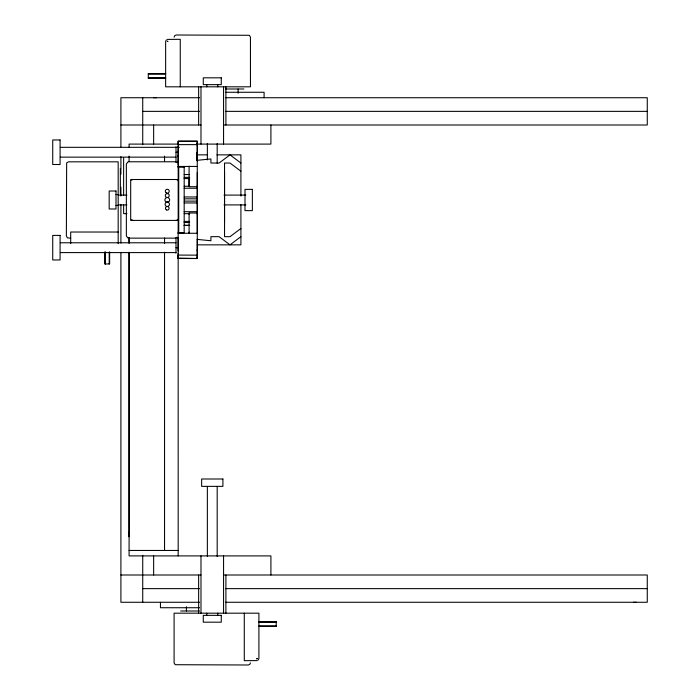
<?xml version="1.0" encoding="UTF-8"?>
<svg xmlns="http://www.w3.org/2000/svg" width="700" height="700" viewBox="0 0 700 700"><rect width="100%" height="100%" fill="white"/><g stroke="black" fill="none" stroke-linecap="round" stroke-linejoin="round"><path stroke-width="1.05" d="M129.089 252.77L129.089 536.821L129.071 531.991M129.089 241.763L129.089 237.851M197.269 255.159L178.176 255.08L178.176 258.527L178.185 253.312M178.176 250.994L178.176 237.816L178.185 238.534M178.185 233.441L178.185 232.12M178.176 164.981L178.176 163.249M178.176 156.459L178.176 155.54M178.185 147.166L178.176 146.09M197.26 185.491L197.269 186.699L189.088 186.699L189.088 166.206M197.269 250.994L197.269 249.594M197.269 160.668L197.278 152.127L197.269 160.834M197.269 239.05L197.26 258.527L178.176 258.493M197.269 233.625L197.269 172.585M224.543 221.673L224.543 172.585M197.26 214.218L197.269 213.01L189.088 213.01L189.088 233.502M197.26 258.527L197.26 257.652M174.09 37.161L174.729 35.63L176.278 35L249.366 35.289L250.451 37.161L250.451 86.817L165.638 86.817L165.638 41.492L166.268 39.961M250.451 662.839L249.812 664.37L248.273 665L175.184 664.711L174.09 662.839L174.09 613.183L258.912 613.183L258.912 658.508L258.274 660.039M240.914 228.489L230.002 236.67L224.543 236.67L224.543 163.039L230.002 163.039L240.914 171.22M240.914 236.67L230.002 244.851L219.091 236.67L210.91 236.67L210.91 240.765L197.278 239.4M132.86 179.506L132.326 179.576L132.86 179.506A2.161 2.161 0 0 0 131.329 180.136M127.969 161.849L126.359 163.957L126.359 235.961L127.969 238.07M167.239 39.401L180.25 39.331L180.25 86.817M257.303 660.599L244.291 660.669L244.291 613.183M197.278 160.309L210.91 158.944L210.91 163.039L219.091 163.039L230.002 154.857L240.914 163.039M153.641 97.729L156.555 97.703M633.447 602.298L636.361 602.271M165.638 73.535L148.321 73.535L148.321 78.286L165.638 78.286M148.321 73.736L165.638 73.736M148.321 73.946L165.638 73.946M148.321 77.866L165.638 77.866M148.321 78.085L165.638 78.085M225.505 88.996L243.906 88.996M225.697 92.269L264.092 92.269L264.092 97.729M199.649 97.729L120.907 97.729L120.907 146.86M225.724 97.729L647.273 97.729L647.273 125.003L223.562 125.003M142.73 111.361L199.518 111.361M225.724 111.361L647.273 111.361M120.907 125.003L200.987 125.003M178.649 144.095L129.089 144.095L129.089 147.367M196.7 144.095L270.909 144.095L270.909 125.003M60.366 147.324L179.27 147.324M175.998 152.232L178.185 152.232M197.278 154.857L207.095 154.857M216.912 154.857L240.914 154.857L240.914 196.07M60.366 157.141L175.998 157.141M128.529 161.779L175.998 161.779M178.185 162.496L175.998 162.496L175.998 146.755M178.176 166.442L197.26 166.442M184.179 174.562L189.639 174.528M184.179 177.371L189.639 177.371M184.179 178.544L189.639 178.544M178.185 179.506L130.69 179.506L130.69 220.412L178.185 220.412M184.179 186.27L189.639 186.27M184.179 188.256L197.269 188.256M115.999 194.521L118.178 194.521M118.178 195.09L126.901 195.09M224 195.09L245.814 195.09M184.179 196.971L197.269 196.971M184.179 198.826L197.269 198.826M184.179 201.11L197.269 201.11M184.179 202.947L197.269 202.947M118.178 204.907L126.901 204.907M224 204.907L245.814 204.907M115.999 205.476L118.178 205.476M184.179 211.697L197.269 211.697M126.901 213.64L123.629 213.64L123.629 204.995M184.179 213.657L189.639 213.657M184.179 221.419L189.639 221.419M184.179 222.53L189.639 222.53M184.179 225.356L189.639 225.356M184.179 225.391L189.639 225.391M118.178 232.024L70.691 232.024L70.691 243.469M178.176 233.266L197.26 233.266M178.185 237.422L175.998 237.422L175.998 253.164M70.691 238.184L67.445 237.886L66.36 235.996L66.649 162.907L68.521 161.822L118.178 161.822L118.178 243.582M128.529 238.14L175.998 238.14M60.366 242.777L175.998 242.777M197.278 244.851L240.914 244.851L240.914 204.715M175.998 247.686L178.185 247.686M60.366 252.595L175.998 252.595M178.185 258.116L197.278 258.493L197.26 142.581M129.089 550.454L178.185 550.454M120.907 574.997L200.987 574.997M223.562 574.997L647.273 574.997L647.273 602.271L225.487 602.271M142.73 588.639L199.518 588.639M225.724 588.639L647.273 588.639M199.553 602.271L120.907 602.271L120.907 252.761M199.553 607.731L160.457 607.731L160.457 602.271M180.635 611.004L199.456 611.004M258.912 621.714L276.229 621.714L276.229 626.465L258.912 626.465M258.912 621.915L276.229 621.915M258.912 622.134L276.229 622.134M258.912 626.054L276.229 626.054M258.912 626.264L276.229 626.264M132.877 220.412L132.326 220.343L132.877 220.412A2.161 2.161 0 0 1 131.329 219.782M197.269 255.08L197.269 258.116M178.176 161.175L178.176 161.893L178.176 148.715M189.088 186.699L189.088 179.095M189.088 213.01L189.088 214.218M189.088 232.12L189.088 233.441M178.176 166.268L178.176 167.589M270.909 574.997L270.909 555.905L129.089 555.905L129.089 252.227M238.131 88.996L238.131 93.275M225.907 86.817L225.907 125.003M225.907 574.997L225.907 613.183M223.562 86.817L223.562 144.095M223.562 555.905L223.562 613.183M217.752 84.639L217.752 86.817M217.752 613.183L217.752 615.361M217.184 143.544L217.184 163.179M217.184 486.64L217.184 556.456M207.366 143.544L207.366 159.906M207.366 486.64L207.366 556.456M206.798 84.639L206.798 86.817M206.798 613.183L206.798 615.361M200.987 86.817L200.987 144.095M200.987 555.905L200.987 613.183M198.634 86.817L198.634 125.003M198.634 574.997L198.634 613.183M197.26 160.554L197.26 141.216L178.168 141.216L178.185 555.905M186.41 606.725L186.41 611.004M164.544 156.1L164.544 161.56M164.544 238.026L164.544 243.495M164.544 252.227L164.544 550.454M153.641 125.003L153.641 144.095M153.641 555.905L153.641 574.997M142.73 97.729L142.73 144.664M142.73 555.336L142.73 602.271M129.089 156.1L129.089 161.56M129.089 237.475L129.089 243.521M123.629 157.771L123.629 195.352M120.907 156.669L120.907 174.178M120.907 187.25L120.907 196.026M120.907 204.715L120.907 243.014M120.356 168.367L120.356 193.454M109.646 252.053L109.646 263.953L104.895 263.953L104.895 252.053M109.226 252.053L109.226 263.953M105.306 252.053L105.306 263.953M105.096 252.053L105.096 263.953M177.546 219.782A2.161 2.161 0 0 1 176.015 220.412M176.015 179.506A2.161 2.161 0 0 1 177.546 180.136M178.185 142.056L178.176 144.629L197.26 144.629L197.251 141.225L178.176 141.216L178.185 142.056M167.326 41.221L167.816 41.501L167.326 41.221M257.276 658.648L256.882 659.032L256.725 658.499L257.276 658.648M168.455 201.985L166.084 201.985A2.371 2.371 0 0 1 165.454 198.398A2.371 2.371 0 0 1 169.094 198.398A2.371 2.371 0 0 1 168.455 201.985M167.781 197.452L166.766 197.452A1.96 1.96 0 0 1 165.664 194.434A1.96 1.96 0 0 1 168.875 194.434A1.96 1.96 0 0 1 167.781 197.452M167.274 202.143L166.705 202.213A2.17 2.17 0 0 0 165.489 205.564A2.17 2.17 0 0 0 169.05 205.564A2.17 2.17 0 0 0 167.834 202.213L167.274 202.143M221.27 77.822L203.28 77.822L203.28 84.639L221.27 84.639L221.27 77.822M60.086 139.956L52.727 139.956L52.727 164.509L60.086 164.509L60.086 139.956M184.179 167.23L178.727 167.23L178.727 232.689L184.179 232.689L184.179 167.23M252.359 189.367L245 189.367L245 210.63L252.359 210.63L252.359 189.367M115.999 191.004L109.174 191.004L109.174 208.994L115.999 208.994L115.999 191.004M60.086 235.41L52.727 235.41L52.727 259.963L60.086 259.963L60.086 235.41M222.906 479.001L201.644 479.001L201.644 486.36L222.906 486.36L222.906 479.001M221.27 615.361L203.28 615.361L203.28 622.178L221.27 622.178L221.27 615.361M166.294 192.929A1.96 1.96 0 0 0 169.234 191.231A1.96 1.96 0 0 0 166.294 189.534A1.96 1.96 0 0 0 166.294 192.929M166.364 209.877A1.82 1.82 0 0 0 169.085 208.303A1.82 1.82 0 0 0 166.364 206.727A1.82 1.82 0 0 0 166.364 209.877"/></g></svg>
